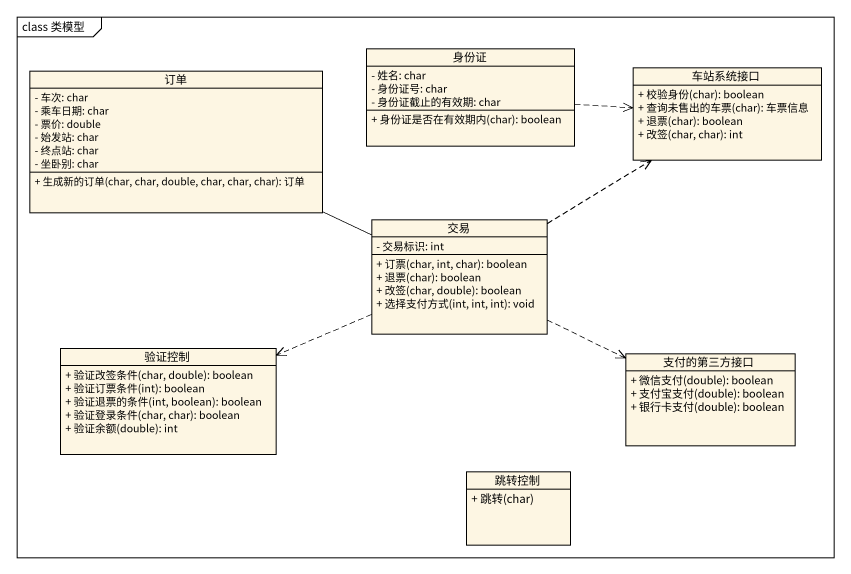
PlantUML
@startuml
mainframe class 类模型
hide circle
hide empty members
skinparam classAttributeIconSize 0
class 身份证 {
  - 姓名: char
  - 身份证号: char
  - 身份证截止的有效期: char
  + 身份证是否在有效期内(char): boolean
}
class 订单 {
  - 车次: char
  - 乘车日期: char
  - 票价: double
  - 始发站: char
  - 终点站: char
  - 坐卧别: char
  + 生成新的订单(char, char, double, char, char, char): 订单
}
class 车站系统接口 {
  + 校验身份(char): boolean
  + 查询未售出的车票(char): 车票信息
  + 退票(char): boolean
  + 改签(char, char): int
}
class 交易 {
  - 交易标识: int
  + 订票(char, int, char): boolean
  + 退票(char): boolean
  + 改签(char, double): boolean
  + 选择支付方式(int, int, int): void
}
class 验证控制 {
  + 验证改签条件(char, double): boolean
  + 验证订票条件(int): boolean
  + 验证退票的条件(int, boolean): boolean
  + 验证登录条件(char, char): boolean
  + 验证余额(double): int
}
class 支付的第三方接口 {
  + 微信支付(double): boolean
  + 支付宝支付(double): boolean
  + 银行卡支付(double): boolean
}
class 跳转控制 {
  + 跳转(char)
}
身份证 .right.> 车站系统接口
交易 -left- 订单
交易 .up.> 车站系统接口
交易 .left.> 验证控制
交易 .right.> 支付的第三方接口
@enduml
